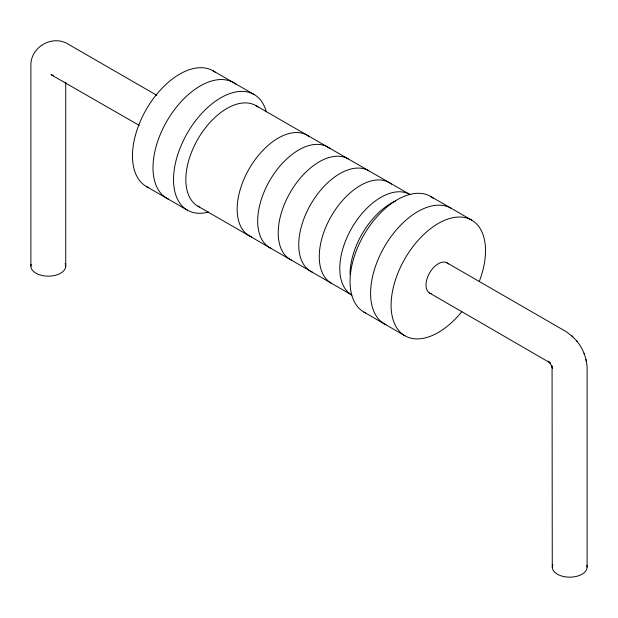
<?xml version="1.0" encoding="UTF-8"?>
<svg xmlns="http://www.w3.org/2000/svg" width="618" height="618" viewBox="0 0 618 618"><rect width="100%" height="100%" fill="white"/><g stroke="black" fill="none" stroke-linecap="round" stroke-linejoin="round"><path stroke-width="0.93" d="M53.302 75.45L51.008 74.678L139.266 125.415M213.071 70.815L254.122 94.515M430.646 196.431L471.696 220.132M255.922 105.608L409.873 194.492A58.053 33.519 -60 0 0 351.812 228.011A58.053 33.519 -60 0 0 351.812 295.049L197.868 206.173M156.825 95.326L68.768 44.488C52.677 33.92 29.795 47.13 30.9 66.35L30.9 266.103M447.023 262.866L566.644 331.936L572.824 336.856M429.61 293.04L549.572 362.527L548.282 361.167L550.422 363.423L549.757 362.72L551.99 366.59L551.72 365.663L552.6 368.645L552.067 366.853L552.268 567.115M146.304 186.458L187.354 210.159M363.878 312.075L404.929 335.775M576.625 340.873C582.851 348.251 586.552 357.722 587.1 367.362L587.1 567.115M571.534 335.497L577.297 341.569M585.926 359.545L586.459 361.345M584.08 353.318L584.35 354.245M65.732 82.117L65.732 266.103M291.789 260.302A58.053 33.519 -60 0 1 289.487 193.774A58.053 33.519 -60 0 1 348.289 158.942M271.256 248.451A58.053 33.519 -60 0 1 270.089 179.954A58.053 33.519 -60 0 1 329.95 148.552M312.314 272.152A58.053 33.519 -60 0 1 310.012 205.624A58.053 33.519 -60 0 1 368.815 170.792M331.287 283.199A58.053 33.519 -60 0 1 332.445 214.207A58.053 33.519 -60 0 1 391.526 184.11M350.051 274.4A58.053 33.519 -60 0 1 395.566 200.997M365.493 312.917A66.767 38.548 -60 0 1 364.682 233.604A66.767 38.548 -60 0 1 433.658 198.517M386.026 324.767A66.767 38.548 -60 0 1 383.623 248.204A66.767 38.548 -60 0 1 451.171 208.281M461.924 311.534A66.767 38.548 -60 0 1 391.82 314.261A66.767 38.548 -60 0 1 446.513 219.537A66.767 38.548 -60 0 1 479.197 281.607M208.521 212.044A66.767 38.548 -60 0 1 187.354 133.063A66.767 38.548 -60 0 1 266.343 111.897M168.444 199.15A66.767 38.548 -60 0 1 167.231 120.525A66.767 38.548 -60 0 1 235.883 84.179M251.541 236.949A58.053 33.519 -60 0 1 249.185 168.76A58.053 33.519 -60 0 1 309.417 136.702M199.413 206.976A58.053 33.519 -60 0 1 198.247 138.471A58.053 33.519 -60 0 1 258.108 107.076M148.76 187.679A66.767 38.548 -60 0 1 146.304 109.363A66.767 38.548 -60 0 1 215.358 72.329M431.256 293.681A17.42 10.058 -60 0 1 429.61 272.924A17.42 10.058 -60 0 1 448.405 263.971M586.837 565.362A17.42 10.058 0 0 1 568.923 577.158A17.42 10.058 0 0 1 552.863 564.512M65.137 263.5A17.42 10.058 0 0 1 49.077 276.153A17.42 10.058 0 0 1 31.163 264.357"/></g></svg>
